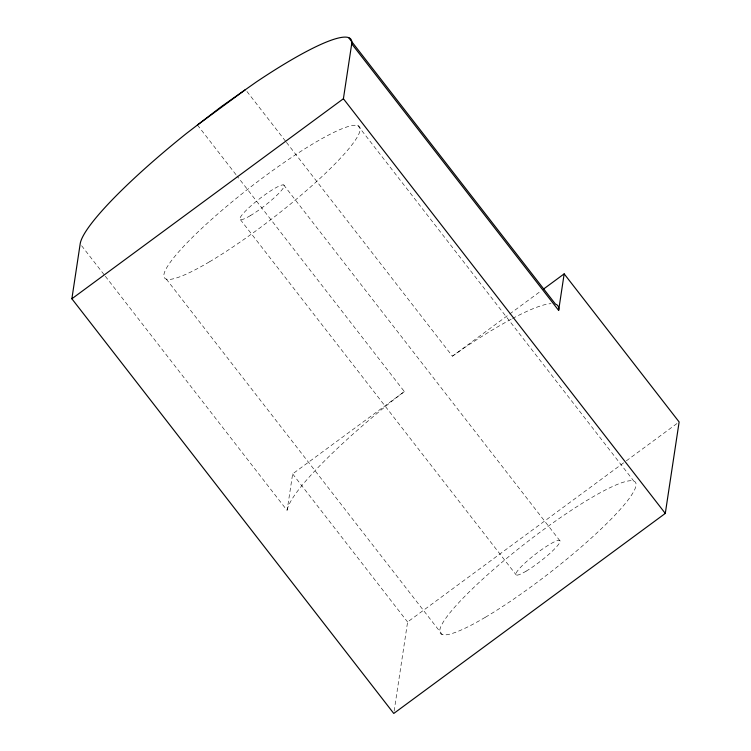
<?xml version="1.0" encoding="UTF-8"?>
<svg xmlns="http://www.w3.org/2000/svg" width="751" height="751" viewBox="0 0 751 751"><rect width="100%" height="100%" fill="white"/><g stroke="black" fill="none" stroke-linecap="round" stroke-linejoin="round"><path stroke-width="0.56" stroke-dasharray="3.75 2.82" d="M105.328 276.255L287.107 510.436L292.637 473.9L404.376 391.581L236.959 175.912M394.115 711.131L407.596 621.997L625.386 461.546M404.376 391.581L393.205 400.17A170.787 26.426 -37.8 0 0 287.107 510.436M286.45 142.361L452.421 356.181L508.765 314.678M509.704 313.984L540.692 291.153M626.325 460.851L678.181 422.653M452.421 356.181L463.48 348.398A170.787 26.426 -37.8 0 1 511.525 319.034M357.814 125.52L633.722 480.959M246.929 91.453L285.727 141.441M283.7 184.943L559.598 540.373M197.447 125.004L236.246 174.983M240.404 219.649L516.303 575.078M166.281 279.062L442.189 634.492M292.637 473.9L407.596 621.997M81.615 245.718L104.605 275.335M512.529 318.499A170.787 26.426 -37.8 0 1 551.018 303.657M250.167 215.744A27.881 4.318 -37.8 0 0 284.216 185.966A27.881 4.318 -37.8 0 0 251.763 205.164A27.881 4.318 -37.8 0 0 250.167 215.744M526.075 571.182A27.881 4.318 -37.8 0 0 560.115 541.396A27.881 4.318 -37.8 0 0 527.671 560.603A27.881 4.318 -37.8 0 0 526.075 571.182M485.39 617.247A123.352 19.085 -37.8 0 0 636.003 485.493A123.352 19.085 -37.8 0 0 492.468 570.441A123.352 19.085 -37.8 0 0 485.39 617.247M209.482 261.808A123.352 19.085 -37.8 0 0 360.105 130.054A123.352 19.085 -37.8 0 0 216.56 215.011A123.352 19.085 -37.8 0 0 209.482 261.808"/><path stroke-width="1.13" d="M71.871 298.776L80.179 243.859A170.787 26.426 -37.8 0 1 186.267 133.594L221.601 106.435L256.551 81.821A170.787 26.426 -37.8 0 1 351.712 43.821L558.641 310.398L564.17 273.862L679.129 421.959L665.292 513.412L393.768 713.45L71.871 298.776L343.404 98.738L351.712 43.821M197.447 125.004L245.493 89.604M543.508 289.079L564.17 273.862M348.548 37.55L555.477 304.127A170.787 26.426 -37.8 0 1 558.641 310.398M343.404 98.738L665.292 513.412"/></g></svg>
